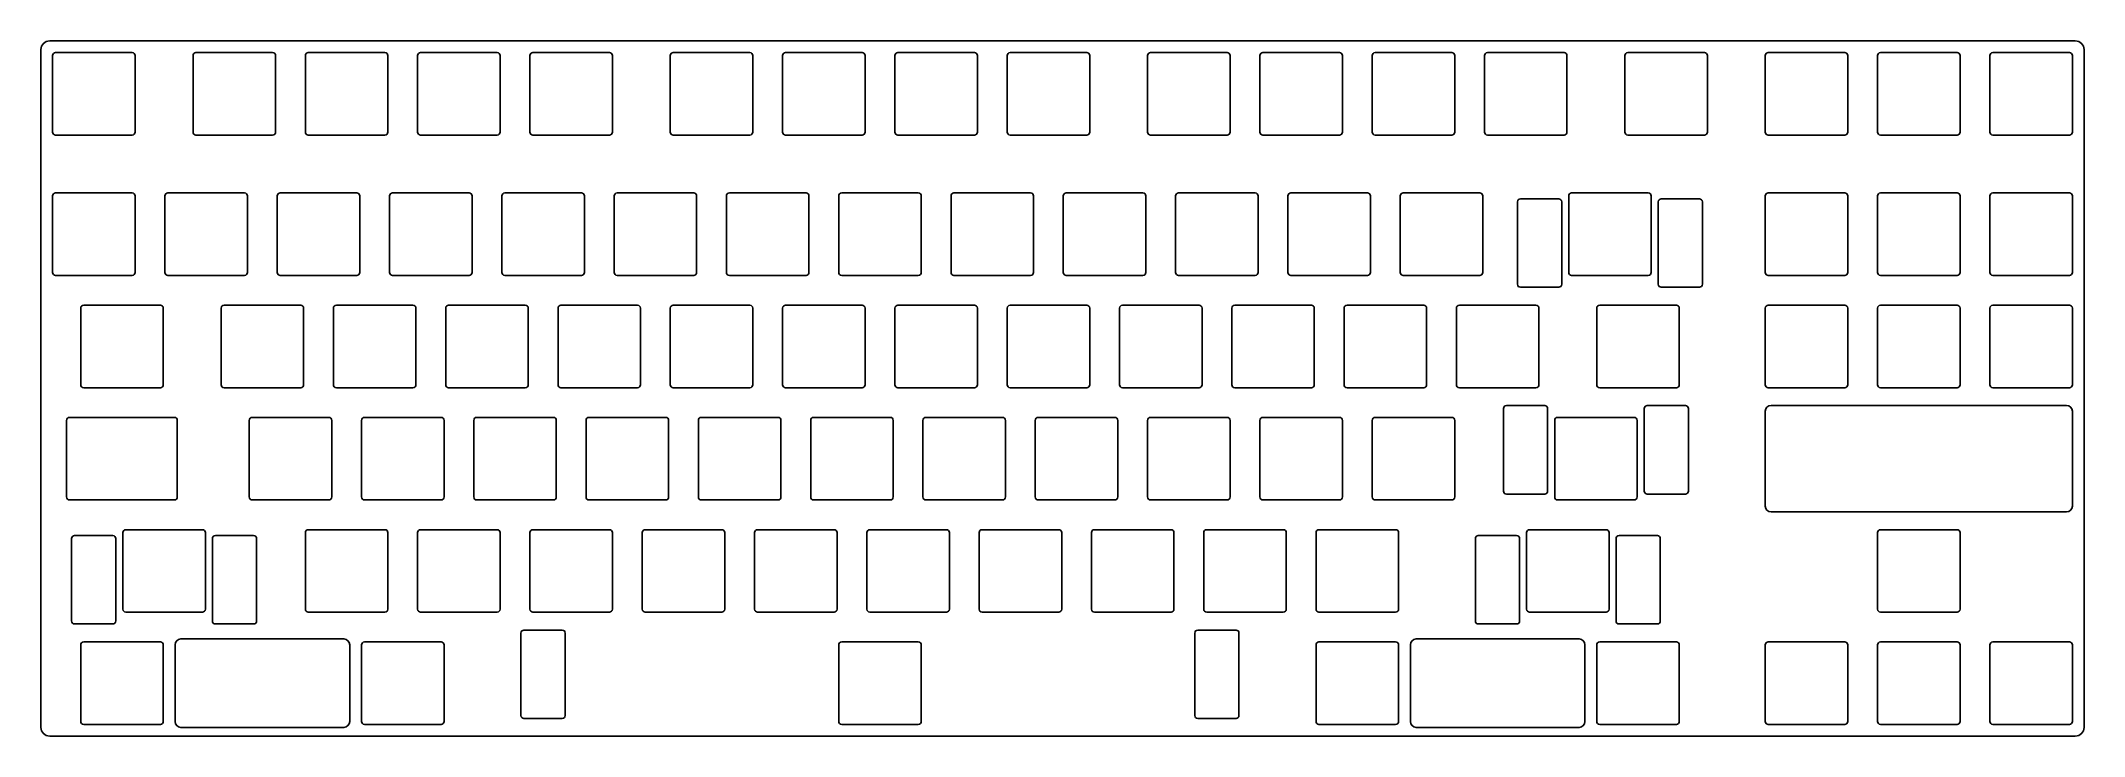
# Model space of a CAD drawing. Extents: x 787 to 1134, y 481 to 600.
import ezdxf

# ---------------------------------------------------------------- set-up
doc = ezdxf.new("R2010")
doc.units = 0
doc.header["$MEASUREMENT"] = 0
doc.layers.get('0').update_dxf_attribs({"lineweight": 0})

msp = doc.modelspace()

# ---------------------------------------------------------------- linework, layer by layer
at = {"color": 7, "lineweight": 25}
for p, q in [((787.19, 598.01), (787.19, 482.99)), ((1132.31, 599.51), (788.69, 599.51)), ((789.19, 597.01), (789.19, 584.01)), ((802.69, 597.51), (789.69, 597.51)), ((803.19, 584.01), (803.19, 597.01)), ((813.01, 597.01), (813.01, 584.01)), ((826.51, 597.51), (813.51, 597.51)), ((827.01, 584.01), (827.01, 597.01)), ((832.06, 597.01), (832.06, 584.01)), ((845.56, 597.51), (832.56, 597.51)), ((846.06, 584.01), (846.06, 597.01)), ((851.11, 597.01), (851.11, 584.01)), ((864.61, 597.51), (851.61, 597.51)), ((865.11, 584.01), (865.11, 597.01)), ((870.16, 597.01), (870.16, 584.01)), ((883.66, 597.51), (870.66, 597.51)), ((884.16, 584.01), (884.16, 597.01)), ((893.97, 597.01), (893.97, 584.01)), ((907.47, 597.51), (894.47, 597.51)), ((907.97, 584.01), (907.97, 597.01)), ((913.02, 597.01), (913.02, 584.01)), ((926.52, 597.51), (913.52, 597.51)), ((927.02, 584.01), (927.02, 597.01)), ((932.07, 597.01), (932.07, 584.01)), ((945.57, 597.51), (932.57, 597.51)), ((946.07, 584.01), (946.07, 597.01)), ((951.12, 597.01), (951.12, 584.01)), ((964.62, 597.51), (951.62, 597.51)), ((965.12, 584.01), (965.12, 597.01)), ((974.93, 597.01), (974.93, 584.01)), ((988.43, 597.51), (975.43, 597.51)), ((988.93, 584.01), (988.93, 597.01)), ((993.98, 597.01), (993.98, 584.01)), ((1007.48, 597.51), (994.48, 597.51)), ((1007.98, 584.01), (1007.98, 597.01)), ((1013.03, 597.01), (1013.03, 584.01)), ((1026.53, 597.51), (1013.53, 597.51)), ((1027.03, 584.01), (1027.03, 597.01)), ((1032.08, 597.01), (1032.08, 584.01)), ((1045.58, 597.51), (1032.58, 597.51)), ((1046.08, 584.01), (1046.08, 597.01)), ((1055.89, 597.01), (1055.89, 584.01)), ((1069.39, 597.51), (1056.39, 597.51)), ((1069.89, 584.01), (1069.89, 597.01)), ((1079.71, 597.01), (1079.71, 584.01)), ((1093.21, 597.51), (1080.21, 597.51)), ((1093.71, 584.01), (1093.71, 597.01)), ((1098.76, 597.01), (1098.76, 584.01)), ((1112.26, 597.51), (1099.26, 597.51)), ((1112.76, 584.01), (1112.76, 597.01)), ((1117.81, 597.01), (1117.81, 584.01)), ((1131.31, 597.51), (1118.31, 597.51)), ((1131.81, 584.01), (1131.81, 597.01)), ((1133.81, 482.99), (1133.81, 598.01)), ((789.69, 583.51), (802.69, 583.51)), ((813.51, 583.51), (826.51, 583.51)), ((832.56, 583.51), (845.56, 583.51)), ((851.61, 583.51), (864.61, 583.51)), ((870.66, 583.51), (883.66, 583.51)), ((894.47, 583.51), (907.47, 583.51)), ((913.52, 583.51), (926.52, 583.51)), ((932.57, 583.51), (945.57, 583.51)), ((951.62, 583.51), (964.62, 583.51)), ((975.43, 583.51), (988.43, 583.51)), ((994.48, 583.51), (1007.48, 583.51)), ((1013.53, 583.51), (1026.53, 583.51)), ((1032.58, 583.51), (1045.58, 583.51)), ((1056.39, 583.51), (1069.39, 583.51)), ((1080.21, 583.51), (1093.21, 583.51)), ((1099.26, 583.51), (1112.26, 583.51)), ((1118.31, 583.51), (1131.31, 583.51)), ((789.19, 573.19), (789.19, 560.19)), ((802.69, 573.69), (789.69, 573.69)), ((803.19, 560.19), (803.19, 573.19)), ((808.24, 573.19), (808.24, 560.19)), ((821.74, 573.69), (808.74, 573.69)), ((822.24, 560.19), (822.24, 573.19)), ((827.29, 573.19), (827.29, 560.19)), ((840.79, 573.69), (827.79, 573.69)), ((841.29, 560.19), (841.29, 573.19)), ((846.34, 573.19), (846.34, 560.19)), ((859.84, 573.69), (846.84, 573.69)), ((860.34, 560.19), (860.34, 573.19)), ((865.39, 573.19), (865.39, 560.19)), ((878.89, 573.69), (865.89, 573.69)), ((879.39, 560.19), (879.39, 573.19)), ((884.44, 573.19), (884.44, 560.19)), ((897.94, 573.69), (884.94, 573.69)), ((898.44, 560.19), (898.44, 573.19)), ((903.49, 573.19), (903.49, 560.19)), ((916.99, 573.69), (903.99, 573.69)), ((917.49, 560.19), (917.49, 573.19)), ((922.54, 573.19), (922.54, 560.19)), ((936.04, 573.69), (923.04, 573.69)), ((936.54, 560.19), (936.54, 573.19)), ((941.59, 573.19), (941.59, 560.19)), ((955.09, 573.69), (942.09, 573.69)), ((955.59, 560.19), (955.59, 573.19)), ((960.64, 573.19), (960.64, 560.19)), ((974.14, 573.69), (961.14, 573.69)), ((974.64, 560.19), (974.64, 573.19)), ((979.69, 573.19), (979.69, 560.19)), ((993.19, 573.69), (980.19, 573.69)), ((993.69, 560.19), (993.69, 573.19)), ((998.74, 573.19), (998.74, 560.19)), ((1012.24, 573.69), (999.24, 573.69)), ((1012.74, 560.19), (1012.74, 573.19)), ((1017.79, 573.19), (1017.79, 560.19)), ((1031.29, 573.69), (1018.29, 573.69)), ((1031.79, 560.19), (1031.79, 573.19)), ((1037.68, 572.19), (1037.68, 558.19)), ((1044.68, 572.69), (1038.18, 572.69)), ((1045.18, 558.19), (1045.18, 572.19)), ((1046.37, 573.19), (1046.37, 560.19)), ((1059.87, 573.69), (1046.87, 573.69)), ((1060.37, 560.19), (1060.37, 573.19)), ((1061.56, 572.19), (1061.56, 558.19)), ((1068.56, 572.69), (1062.06, 572.69)), ((1069.06, 558.19), (1069.06, 572.19)), ((1079.71, 573.19), (1079.71, 560.19)), ((1093.21, 573.69), (1080.21, 573.69)), ((1093.71, 560.19), (1093.71, 573.19)), ((1098.76, 573.19), (1098.76, 560.19)), ((1112.26, 573.69), (1099.26, 573.69)), ((1112.76, 560.19), (1112.76, 573.19)), ((1117.81, 573.19), (1117.81, 560.19)), ((1131.31, 573.69), (1118.31, 573.69)), ((1131.81, 560.19), (1131.81, 573.19)), ((789.69, 559.69), (802.69, 559.69)), ((808.74, 559.69), (821.74, 559.69)), ((827.79, 559.69), (840.79, 559.69)), ((846.84, 559.69), (859.84, 559.69)), ((865.89, 559.69), (878.89, 559.69)), ((884.94, 559.69), (897.94, 559.69)), ((903.99, 559.69), (916.99, 559.69)), ((923.04, 559.69), (936.04, 559.69)), ((942.09, 559.69), (955.09, 559.69)), ((961.14, 559.69), (974.14, 559.69)), ((980.19, 559.69), (993.19, 559.69)), ((999.24, 559.69), (1012.24, 559.69)), ((1018.29, 559.69), (1031.29, 559.69)), ((1046.87, 559.69), (1059.87, 559.69)), ((1080.21, 559.69), (1093.21, 559.69)), ((1099.26, 559.69), (1112.26, 559.69)), ((1118.31, 559.69), (1131.31, 559.69)), ((807.46, 554.64), (794.46, 554.64)), ((831.27, 554.64), (818.27, 554.64)), ((850.32, 554.64), (837.32, 554.64)), ((869.37, 554.64), (856.37, 554.64)), ((888.42, 554.64), (875.42, 554.64)), ((907.47, 554.64), (894.47, 554.64)), ((926.52, 554.64), (913.52, 554.64)), ((945.57, 554.64), (932.57, 554.64)), ((964.62, 554.64), (951.62, 554.64)), ((983.67, 554.64), (970.67, 554.64)), ((1002.72, 554.64), (989.72, 554.64)), ((1021.77, 554.64), (1008.77, 554.64)), ((1040.82, 554.64), (1027.82, 554.64)), ((1038.18, 557.69), (1044.68, 557.69)), ((1064.63, 554.64), (1051.63, 554.64)), ((1062.06, 557.69), (1068.56, 557.69)), ((1093.21, 554.64), (1080.21, 554.64)), ((1112.26, 554.64), (1099.26, 554.64)), ((1131.31, 554.64), (1118.31, 554.64)), ((793.96, 554.14), (793.96, 541.14)), ((807.96, 541.14), (807.96, 554.14)), ((817.77, 554.14), (817.77, 541.14)), ((831.77, 541.14), (831.77, 554.14)), ((836.82, 554.14), (836.82, 541.14)), ((850.82, 541.14), (850.82, 554.14)), ((855.87, 554.14), (855.87, 541.14)), ((869.87, 541.14), (869.87, 554.14)), ((874.92, 554.14), (874.92, 541.14)), ((888.92, 541.14), (888.92, 554.14)), ((893.97, 554.14), (893.97, 541.14)), ((907.97, 541.14), (907.97, 554.14)), ((913.02, 554.14), (913.02, 541.14)), ((927.02, 541.14), (927.02, 554.14)), ((932.07, 554.14), (932.07, 541.14)), ((946.07, 541.14), (946.07, 554.14)), ((951.12, 554.14), (951.12, 541.14)), ((965.12, 541.14), (965.12, 554.14)), ((970.17, 554.14), (970.17, 541.14)), ((984.17, 541.14), (984.17, 554.14)), ((989.22, 554.14), (989.22, 541.14)), ((1003.22, 541.14), (1003.22, 554.14)), ((1008.27, 554.14), (1008.27, 541.14)), ((1022.27, 541.14), (1022.27, 554.14)), ((1027.32, 554.14), (1027.32, 541.14)), ((1041.32, 541.14), (1041.32, 554.14)), ((1051.13, 554.14), (1051.13, 541.14)), ((1065.13, 541.14), (1065.13, 554.14)), ((1079.71, 554.14), (1079.71, 541.14)), ((1093.71, 541.14), (1093.71, 554.14)), ((1098.76, 554.14), (1098.76, 541.14)), ((1112.76, 541.14), (1112.76, 554.14)), ((1117.81, 554.14), (1117.81, 541.14)), ((1131.81, 541.14), (1131.81, 554.14)), ((794.46, 540.64), (807.46, 540.64)), ((818.27, 540.64), (831.27, 540.64)), ((837.32, 540.64), (850.32, 540.64)), ((856.37, 540.64), (869.37, 540.64)), ((875.42, 540.64), (888.42, 540.64)), ((894.47, 540.64), (907.47, 540.64)), ((913.52, 540.64), (926.52, 540.64)), ((932.57, 540.64), (945.57, 540.64)), ((951.62, 540.64), (964.62, 540.64)), ((970.67, 540.64), (983.67, 540.64)), ((989.72, 540.64), (1002.72, 540.64)), ((1008.77, 540.64), (1021.77, 540.64)), ((1027.82, 540.64), (1040.82, 540.64)), ((1042.3, 537.59), (1035.8, 537.59)), ((1051.63, 540.64), (1064.63, 540.64)), ((1066.18, 537.59), (1059.68, 537.59)), ((1080.21, 540.64), (1093.21, 540.64)), ((1080.71, 537.64), (1130.81, 537.64)), ((1099.26, 540.64), (1112.26, 540.64)), ((1118.31, 540.64), (1131.31, 540.64)), ((822.53, 535.09), (822.53, 522.09)), ((836.03, 535.59), (823.03, 535.59)), ((836.53, 522.09), (836.53, 535.09)), ((841.58, 535.09), (841.58, 522.09)), ((855.08, 535.59), (842.08, 535.59)), ((855.58, 522.09), (855.58, 535.09)), ((860.63, 535.09), (860.63, 522.09)), ((874.13, 535.59), (861.13, 535.59)), ((874.63, 522.09), (874.63, 535.09)), ((879.68, 535.09), (879.68, 522.09)), ((893.18, 535.59), (880.18, 535.59)), ((893.68, 522.09), (893.68, 535.09)), ((898.73, 535.09), (898.73, 522.09)), ((912.23, 535.59), (899.23, 535.59)), ((912.73, 522.09), (912.73, 535.09)), ((917.78, 535.09), (917.78, 522.09)), ((931.28, 535.59), (918.28, 535.59)), ((931.78, 522.09), (931.78, 535.09)), ((936.83, 535.09), (936.83, 522.09)), ((950.33, 535.59), (937.33, 535.59)), ((950.83, 522.09), (950.83, 535.09)), ((955.88, 535.09), (955.88, 522.09)), ((969.38, 535.59), (956.38, 535.59)), ((969.88, 522.09), (969.88, 535.09)), ((974.93, 535.09), (974.93, 522.09)), ((988.43, 535.59), (975.43, 535.59)), ((988.93, 522.09), (988.93, 535.09)), ((993.98, 535.09), (993.98, 522.09)), ((1007.48, 535.59), (994.48, 535.59)), ((1007.98, 522.09), (1007.98, 535.09)), ((1013.03, 535.09), (1013.03, 522.09)), ((1026.53, 535.59), (1013.53, 535.59)), ((1027.03, 522.09), (1027.03, 535.09)), ((1035.3, 537.09), (1035.3, 523.09)), ((1042.8, 523.09), (1042.8, 537.09)), ((1043.99, 535.09), (1043.99, 522.09)), ((1057.49, 535.59), (1044.49, 535.59)), ((1057.99, 522.09), (1057.99, 535.09)), ((1059.18, 537.09), (1059.18, 523.09)), ((1066.68, 523.09), (1066.68, 537.09)), ((1079.71, 536.64), (1079.71, 520.54)), ((1131.81, 536.64), (1131.81, 520.54)), ((823.03, 521.59), (836.03, 521.59)), ((842.08, 521.59), (855.08, 521.59)), ((861.13, 521.59), (874.13, 521.59)), ((880.18, 521.59), (893.18, 521.59)), ((899.23, 521.59), (912.23, 521.59)), ((918.28, 521.59), (931.28, 521.59)), ((937.33, 521.59), (950.33, 521.59)), ((956.38, 521.59), (969.38, 521.59)), ((975.43, 521.59), (988.43, 521.59)), ((994.48, 521.59), (1007.48, 521.59)), ((1013.53, 521.59), (1026.53, 521.59)), ((1035.8, 522.59), (1042.3, 522.59)), ((1044.49, 521.59), (1057.49, 521.59)), ((1059.68, 522.59), (1066.18, 522.59)), ((814.6, 516.54), (801.6, 516.54)), ((845.56, 516.54), (832.56, 516.54)), ((864.61, 516.54), (851.61, 516.54)), ((883.66, 516.54), (870.66, 516.54)), ((902.71, 516.54), (889.71, 516.54)), ((921.76, 516.54), (908.76, 516.54)), ((940.81, 516.54), (927.81, 516.54)), ((959.86, 516.54), (946.86, 516.54)), ((978.91, 516.54), (965.91, 516.54)), ((997.96, 516.54), (984.96, 516.54)), ((1017.01, 516.54), (1004.01, 516.54)), ((1052.72, 516.54), (1039.72, 516.54)), ((1130.81, 519.54), (1080.71, 519.54)), ((1112.26, 516.54), (1099.26, 516.54)), ((792.41, 515.04), (792.41, 501.04)), ((799.41, 515.54), (792.91, 515.54)), ((799.91, 501.04), (799.91, 515.04)), ((801.1, 516.04), (801.1, 503.04)), ((815.1, 503.04), (815.1, 516.04)), ((816.29, 515.04), (816.29, 501.04)), ((823.29, 515.54), (816.79, 515.54)), ((823.79, 501.04), (823.79, 515.04)), ((832.06, 516.04), (832.06, 503.04)), ((846.06, 503.04), (846.06, 516.04)), ((851.11, 516.04), (851.11, 503.04)), ((865.11, 503.04), (865.11, 516.04)), ((870.16, 516.04), (870.16, 503.04)), ((884.16, 503.04), (884.16, 516.04)), ((889.21, 516.04), (889.21, 503.04)), ((903.21, 503.04), (903.21, 516.04)), ((908.26, 516.04), (908.26, 503.04)), ((922.26, 503.04), (922.26, 516.04)), ((927.31, 516.04), (927.31, 503.04)), ((941.31, 503.04), (941.31, 516.04)), ((946.36, 516.04), (946.36, 503.04)), ((960.36, 503.04), (960.36, 516.04)), ((965.41, 516.04), (965.41, 503.04)), ((979.41, 503.04), (979.41, 516.04)), ((984.46, 516.04), (984.46, 503.04)), ((998.46, 503.04), (998.46, 516.04)), ((1003.51, 516.04), (1003.51, 503.04)), ((1017.51, 503.04), (1017.51, 516.04)), ((1030.54, 515.04), (1030.54, 501.04)), ((1037.54, 515.54), (1031.04, 515.54)), ((1038.04, 501.04), (1038.04, 515.04)), ((1039.22, 516.04), (1039.22, 503.04)), ((1053.22, 503.04), (1053.22, 516.04)), ((1054.41, 515.04), (1054.41, 501.04)), ((1061.41, 515.54), (1054.91, 515.54)), ((1061.91, 501.04), (1061.91, 515.04)), ((1098.76, 516.04), (1098.76, 503.04)), ((1112.76, 503.04), (1112.76, 516.04)), ((792.91, 500.54), (799.41, 500.54)), ((801.6, 502.54), (814.6, 502.54)), ((816.79, 500.54), (823.29, 500.54)), ((832.56, 502.54), (845.56, 502.54)), ((851.61, 502.54), (864.61, 502.54)), ((875.64, 499.49), (869.14, 499.49)), ((870.66, 502.54), (883.66, 502.54)), ((889.71, 502.54), (902.71, 502.54)), ((908.76, 502.54), (921.76, 502.54)), ((927.81, 502.54), (940.81, 502.54)), ((946.86, 502.54), (959.86, 502.54)), ((965.91, 502.54), (978.91, 502.54)), ((989.94, 499.49), (983.44, 499.49)), ((984.96, 502.54), (997.96, 502.54)), ((1004.01, 502.54), (1017.01, 502.54)), ((1031.04, 500.54), (1037.54, 500.54)), ((1039.72, 502.54), (1052.72, 502.54)), ((1054.91, 500.54), (1061.41, 500.54)), ((1099.26, 502.54), (1112.26, 502.54)), ((793.96, 496.99), (793.96, 483.99)), ((807.46, 497.49), (794.46, 497.49)), ((807.96, 483.99), (807.96, 496.99)), ((809.96, 483.99), (809.96, 496.99)), ((810.96, 497.99), (838.58, 497.99)), ((839.58, 496.99), (839.58, 483.99)), ((841.58, 496.99), (841.58, 483.99)), ((855.08, 497.49), (842.08, 497.49)), ((855.58, 483.99), (855.58, 496.99)), ((868.64, 498.99), (868.64, 484.99)), ((876.14, 484.99), (876.14, 498.99)), ((922.54, 496.99), (922.54, 483.99)), ((936.04, 497.49), (923.04, 497.49)), ((936.54, 483.99), (936.54, 496.99)), ((982.94, 498.99), (982.94, 484.99)), ((990.44, 484.99), (990.44, 498.99)), ((1003.51, 496.99), (1003.51, 483.99)), ((1017.01, 497.49), (1004.01, 497.49)), ((1017.51, 483.99), (1017.51, 496.99)), ((1019.51, 483.99), (1019.51, 496.99)), ((1020.51, 497.99), (1048.13, 497.99)), ((1049.13, 496.99), (1049.13, 483.99)), ((1051.13, 496.99), (1051.13, 483.99)), ((1064.63, 497.49), (1051.63, 497.49)), ((1065.13, 483.99), (1065.13, 496.99)), ((1079.71, 496.99), (1079.71, 483.99)), ((1093.21, 497.49), (1080.21, 497.49)), ((1093.71, 483.99), (1093.71, 496.99)), ((1098.76, 496.99), (1098.76, 483.99)), ((1112.26, 497.49), (1099.26, 497.49)), ((1112.76, 483.99), (1112.76, 496.99)), ((1117.81, 496.99), (1117.81, 483.99)), ((1131.31, 497.49), (1118.31, 497.49)), ((1131.81, 483.99), (1131.81, 496.99)), ((794.46, 483.49), (807.46, 483.49)), ((838.58, 482.99), (810.96, 482.99)), ((842.08, 483.49), (855.08, 483.49)), ((869.14, 484.49), (875.64, 484.49)), ((923.04, 483.49), (936.04, 483.49)), ((983.44, 484.49), (989.94, 484.49)), ((1004.01, 483.49), (1017.01, 483.49)), ((1020.51, 482.99), (1048.13, 482.99)), ((1051.63, 483.49), (1064.63, 483.49)), ((1080.21, 483.49), (1093.21, 483.49)), ((1099.26, 483.49), (1112.26, 483.49)), ((1118.31, 483.49), (1131.31, 483.49)), ((788.69, 481.49), (1132.31, 481.49))]:
    msp.add_line(p, q, dxfattribs=at)
for points in [[(788.69, 599.51), (787.87, 599.51), (787.19, 598.83), (787.19, 598.01)], [(789.69, 597.51), (789.42, 597.51), (789.19, 597.28), (789.19, 597.01)], [(803.19, 597.01), (803.19, 597.28), (802.97, 597.51), (802.69, 597.51)], [(813.51, 597.51), (813.23, 597.51), (813.01, 597.28), (813.01, 597.01)], [(827.01, 597.01), (827.01, 597.28), (826.78, 597.51), (826.51, 597.51)], [(832.56, 597.51), (832.28, 597.51), (832.06, 597.28), (832.06, 597.01)], [(846.06, 597.01), (846.06, 597.28), (845.83, 597.51), (845.56, 597.51)], [(851.61, 597.51), (851.33, 597.51), (851.11, 597.28), (851.11, 597.01)], [(865.11, 597.01), (865.11, 597.28), (864.88, 597.51), (864.61, 597.51)], [(870.66, 597.51), (870.38, 597.51), (870.16, 597.28), (870.16, 597.01)], [(884.16, 597.01), (884.16, 597.28), (883.93, 597.51), (883.66, 597.51)], [(894.47, 597.51), (894.19, 597.51), (893.97, 597.28), (893.97, 597.01)], [(907.97, 597.01), (907.97, 597.28), (907.74, 597.51), (907.47, 597.51)], [(913.52, 597.51), (913.24, 597.51), (913.02, 597.28), (913.02, 597.01)], [(927.02, 597.01), (927.02, 597.28), (926.79, 597.51), (926.52, 597.51)], [(932.57, 597.51), (932.29, 597.51), (932.07, 597.28), (932.07, 597.01)], [(946.07, 597.01), (946.07, 597.28), (945.84, 597.51), (945.57, 597.51)], [(951.62, 597.51), (951.34, 597.51), (951.12, 597.28), (951.12, 597.01)], [(965.12, 597.01), (965.12, 597.28), (964.89, 597.51), (964.62, 597.51)], [(975.43, 597.51), (975.16, 597.51), (974.93, 597.28), (974.93, 597.01)], [(988.93, 597.01), (988.93, 597.28), (988.71, 597.51), (988.43, 597.51)], [(994.48, 597.51), (994.21, 597.51), (993.98, 597.28), (993.98, 597.01)], [(1007.98, 597.01), (1007.98, 597.28), (1007.76, 597.51), (1007.48, 597.51)], [(1013.53, 597.51), (1013.26, 597.51), (1013.03, 597.28), (1013.03, 597.01)], [(1027.03, 597.01), (1027.03, 597.28), (1026.81, 597.51), (1026.53, 597.51)], [(1032.58, 597.51), (1032.31, 597.51), (1032.08, 597.28), (1032.08, 597.01)], [(1046.08, 597.01), (1046.08, 597.28), (1045.86, 597.51), (1045.58, 597.51)], [(1056.39, 597.51), (1056.12, 597.51), (1055.89, 597.28), (1055.89, 597.01)], [(1069.89, 597.01), (1069.89, 597.28), (1069.67, 597.51), (1069.39, 597.51)], [(1080.21, 597.51), (1079.93, 597.51), (1079.71, 597.28), (1079.71, 597.01)], [(1093.71, 597.01), (1093.71, 597.28), (1093.48, 597.51), (1093.21, 597.51)], [(1099.26, 597.51), (1098.98, 597.51), (1098.76, 597.28), (1098.76, 597.01)], [(1112.76, 597.01), (1112.76, 597.28), (1112.53, 597.51), (1112.26, 597.51)], [(1118.31, 597.51), (1118.03, 597.51), (1117.81, 597.28), (1117.81, 597.01)], [(1131.81, 597.01), (1131.81, 597.28), (1131.58, 597.51), (1131.31, 597.51)], [(1133.81, 598.01), (1133.81, 598.83), (1133.13, 599.51), (1132.31, 599.51)], [(789.19, 584.01), (789.19, 583.73), (789.42, 583.51), (789.69, 583.51)], [(802.69, 583.51), (802.97, 583.51), (803.19, 583.73), (803.19, 584.01)], [(813.01, 584.01), (813.01, 583.73), (813.23, 583.51), (813.51, 583.51)], [(826.51, 583.51), (826.78, 583.51), (827.01, 583.73), (827.01, 584.01)], [(832.06, 584.01), (832.06, 583.73), (832.28, 583.51), (832.56, 583.51)], [(845.56, 583.51), (845.83, 583.51), (846.06, 583.73), (846.06, 584.01)], [(851.11, 584.01), (851.11, 583.73), (851.33, 583.51), (851.61, 583.51)], [(864.61, 583.51), (864.88, 583.51), (865.11, 583.73), (865.11, 584.01)], [(870.16, 584.01), (870.16, 583.73), (870.38, 583.51), (870.66, 583.51)], [(883.66, 583.51), (883.93, 583.51), (884.16, 583.73), (884.16, 584.01)], [(893.97, 584.01), (893.97, 583.73), (894.19, 583.51), (894.47, 583.51)], [(907.47, 583.51), (907.74, 583.51), (907.97, 583.73), (907.97, 584.01)], [(913.02, 584.01), (913.02, 583.73), (913.24, 583.51), (913.52, 583.51)], [(926.52, 583.51), (926.79, 583.51), (927.02, 583.73), (927.02, 584.01)], [(932.07, 584.01), (932.07, 583.73), (932.29, 583.51), (932.57, 583.51)], [(945.57, 583.51), (945.84, 583.51), (946.07, 583.73), (946.07, 584.01)], [(951.12, 584.01), (951.12, 583.73), (951.34, 583.51), (951.62, 583.51)], [(964.62, 583.51), (964.89, 583.51), (965.12, 583.73), (965.12, 584.01)], [(974.93, 584.01), (974.93, 583.73), (975.16, 583.51), (975.43, 583.51)], [(988.43, 583.51), (988.71, 583.51), (988.93, 583.73), (988.93, 584.01)], [(993.98, 584.01), (993.98, 583.73), (994.21, 583.51), (994.48, 583.51)], [(1007.48, 583.51), (1007.76, 583.51), (1007.98, 583.73), (1007.98, 584.01)], [(1013.03, 584.01), (1013.03, 583.73), (1013.26, 583.51), (1013.53, 583.51)], [(1026.53, 583.51), (1026.81, 583.51), (1027.03, 583.73), (1027.03, 584.01)], [(1032.08, 584.01), (1032.08, 583.73), (1032.31, 583.51), (1032.58, 583.51)], [(1045.58, 583.51), (1045.86, 583.51), (1046.08, 583.73), (1046.08, 584.01)], [(1055.89, 584.01), (1055.89, 583.73), (1056.12, 583.51), (1056.39, 583.51)], [(1069.39, 583.51), (1069.67, 583.51), (1069.89, 583.73), (1069.89, 584.01)], [(1079.71, 584.01), (1079.71, 583.73), (1079.93, 583.51), (1080.21, 583.51)], [(1093.21, 583.51), (1093.48, 583.51), (1093.71, 583.73), (1093.71, 584.01)], [(1098.76, 584.01), (1098.76, 583.73), (1098.98, 583.51), (1099.26, 583.51)], [(1112.26, 583.51), (1112.53, 583.51), (1112.76, 583.73), (1112.76, 584.01)], [(1117.81, 584.01), (1117.81, 583.73), (1118.03, 583.51), (1118.31, 583.51)], [(1131.31, 583.51), (1131.58, 583.51), (1131.81, 583.73), (1131.81, 584.01)], [(789.69, 573.69), (789.42, 573.69), (789.19, 573.47), (789.19, 573.19)], [(803.19, 573.19), (803.19, 573.47), (802.97, 573.69), (802.69, 573.69)], [(808.74, 573.69), (808.47, 573.69), (808.24, 573.47), (808.24, 573.19)], [(822.24, 573.19), (822.24, 573.47), (822.02, 573.69), (821.74, 573.69)], [(827.79, 573.69), (827.52, 573.69), (827.29, 573.47), (827.29, 573.19)], [(841.29, 573.19), (841.29, 573.47), (841.07, 573.69), (840.79, 573.69)], [(846.84, 573.69), (846.57, 573.69), (846.34, 573.47), (846.34, 573.19)], [(860.34, 573.19), (860.34, 573.47), (860.12, 573.69), (859.84, 573.69)], [(865.89, 573.69), (865.62, 573.69), (865.39, 573.47), (865.39, 573.19)], [(879.39, 573.19), (879.39, 573.47), (879.17, 573.69), (878.89, 573.69)], [(884.94, 573.69), (884.67, 573.69), (884.44, 573.47), (884.44, 573.19)], [(898.44, 573.19), (898.44, 573.47), (898.22, 573.69), (897.94, 573.69)], [(903.99, 573.69), (903.72, 573.69), (903.49, 573.47), (903.49, 573.19)], [(917.49, 573.19), (917.49, 573.47), (917.27, 573.69), (916.99, 573.69)], [(923.04, 573.69), (922.77, 573.69), (922.54, 573.47), (922.54, 573.19)], [(936.54, 573.19), (936.54, 573.47), (936.32, 573.69), (936.04, 573.69)], [(942.09, 573.69), (941.82, 573.69), (941.59, 573.47), (941.59, 573.19)], [(955.59, 573.19), (955.59, 573.47), (955.37, 573.69), (955.09, 573.69)], [(961.14, 573.69), (960.87, 573.69), (960.64, 573.47), (960.64, 573.19)], [(974.64, 573.19), (974.64, 573.47), (974.42, 573.69), (974.14, 573.69)], [(980.19, 573.69), (979.92, 573.69), (979.69, 573.47), (979.69, 573.19)], [(993.69, 573.19), (993.69, 573.47), (993.47, 573.69), (993.19, 573.69)], [(999.24, 573.69), (998.97, 573.69), (998.74, 573.47), (998.74, 573.19)], [(1012.74, 573.19), (1012.74, 573.47), (1012.52, 573.69), (1012.24, 573.69)], [(1018.29, 573.69), (1018.02, 573.69), (1017.79, 573.47), (1017.79, 573.19)], [(1031.79, 573.19), (1031.79, 573.47), (1031.57, 573.69), (1031.29, 573.69)], [(1038.18, 572.69), (1037.9, 572.69), (1037.68, 572.47), (1037.68, 572.19)], [(1045.18, 572.19), (1045.18, 572.47), (1044.96, 572.69), (1044.68, 572.69)], [(1046.87, 573.69), (1046.59, 573.69), (1046.37, 573.47), (1046.37, 573.19)], [(1060.37, 573.19), (1060.37, 573.47), (1060.14, 573.69), (1059.87, 573.69)], [(1062.06, 572.69), (1061.78, 572.69), (1061.56, 572.47), (1061.56, 572.19)], [(1069.06, 572.19), (1069.06, 572.47), (1068.83, 572.69), (1068.56, 572.69)], [(1080.21, 573.69), (1079.93, 573.69), (1079.71, 573.47), (1079.71, 573.19)], [(1093.71, 573.19), (1093.71, 573.47), (1093.48, 573.69), (1093.21, 573.69)], [(1099.26, 573.69), (1098.98, 573.69), (1098.76, 573.47), (1098.76, 573.19)], [(1112.76, 573.19), (1112.76, 573.47), (1112.53, 573.69), (1112.26, 573.69)], [(1118.31, 573.69), (1118.03, 573.69), (1117.81, 573.47), (1117.81, 573.19)], [(1131.81, 573.19), (1131.81, 573.47), (1131.58, 573.69), (1131.31, 573.69)], [(789.19, 560.19), (789.19, 559.92), (789.42, 559.69), (789.69, 559.69)], [(802.69, 559.69), (802.97, 559.69), (803.19, 559.92), (803.19, 560.19)], [(808.24, 560.19), (808.24, 559.92), (808.47, 559.69), (808.74, 559.69)], [(821.74, 559.69), (822.02, 559.69), (822.24, 559.92), (822.24, 560.19)], [(827.29, 560.19), (827.29, 559.92), (827.52, 559.69), (827.79, 559.69)], [(840.79, 559.69), (841.07, 559.69), (841.29, 559.92), (841.29, 560.19)], [(846.34, 560.19), (846.34, 559.92), (846.57, 559.69), (846.84, 559.69)], [(859.84, 559.69), (860.12, 559.69), (860.34, 559.92), (860.34, 560.19)], [(865.39, 560.19), (865.39, 559.92), (865.62, 559.69), (865.89, 559.69)], [(878.89, 559.69), (879.17, 559.69), (879.39, 559.92), (879.39, 560.19)], [(884.44, 560.19), (884.44, 559.92), (884.67, 559.69), (884.94, 559.69)], [(897.94, 559.69), (898.22, 559.69), (898.44, 559.92), (898.44, 560.19)], [(903.49, 560.19), (903.49, 559.92), (903.72, 559.69), (903.99, 559.69)], [(916.99, 559.69), (917.27, 559.69), (917.49, 559.92), (917.49, 560.19)], [(922.54, 560.19), (922.54, 559.92), (922.77, 559.69), (923.04, 559.69)], [(936.04, 559.69), (936.32, 559.69), (936.54, 559.92), (936.54, 560.19)], [(941.59, 560.19), (941.59, 559.92), (941.82, 559.69), (942.09, 559.69)], [(955.09, 559.69), (955.37, 559.69), (955.59, 559.92), (955.59, 560.19)], [(960.64, 560.19), (960.64, 559.92), (960.87, 559.69), (961.14, 559.69)], [(974.14, 559.69), (974.42, 559.69), (974.64, 559.92), (974.64, 560.19)], [(979.69, 560.19), (979.69, 559.92), (979.92, 559.69), (980.19, 559.69)], [(993.19, 559.69), (993.47, 559.69), (993.69, 559.92), (993.69, 560.19)], [(998.74, 560.19), (998.74, 559.92), (998.97, 559.69), (999.24, 559.69)], [(1012.24, 559.69), (1012.52, 559.69), (1012.74, 559.92), (1012.74, 560.19)], [(1017.79, 560.19), (1017.79, 559.92), (1018.02, 559.69), (1018.29, 559.69)], [(1031.29, 559.69), (1031.57, 559.69), (1031.79, 559.92), (1031.79, 560.19)], [(1037.68, 558.19), (1037.68, 557.92), (1037.9, 557.69), (1038.18, 557.69)], [(1044.68, 557.69), (1044.96, 557.69), (1045.18, 557.92), (1045.18, 558.19)], [(1046.37, 560.19), (1046.37, 559.92), (1046.59, 559.69), (1046.87, 559.69)], [(1059.87, 559.69), (1060.14, 559.69), (1060.37, 559.92), (1060.37, 560.19)], [(1061.56, 558.19), (1061.56, 557.92), (1061.78, 557.69), (1062.06, 557.69)], [(1068.56, 557.69), (1068.83, 557.69), (1069.06, 557.92), (1069.06, 558.19)], [(1079.71, 560.19), (1079.71, 559.92), (1079.93, 559.69), (1080.21, 559.69)], [(1093.21, 559.69), (1093.48, 559.69), (1093.71, 559.92), (1093.71, 560.19)], [(1098.76, 560.19), (1098.76, 559.92), (1098.98, 559.69), (1099.26, 559.69)], [(1112.26, 559.69), (1112.53, 559.69), (1112.76, 559.92), (1112.76, 560.19)], [(1117.81, 560.19), (1117.81, 559.92), (1118.03, 559.69), (1118.31, 559.69)], [(1131.31, 559.69), (1131.58, 559.69), (1131.81, 559.92), (1131.81, 560.19)], [(794.46, 554.64), (794.18, 554.64), (793.96, 554.42), (793.96, 554.14)], [(807.96, 554.14), (807.96, 554.42), (807.73, 554.64), (807.46, 554.64)], [(818.27, 554.64), (817.99, 554.64), (817.77, 554.42), (817.77, 554.14)], [(831.77, 554.14), (831.77, 554.42), (831.54, 554.64), (831.27, 554.64)], [(837.32, 554.64), (837.04, 554.64), (836.82, 554.42), (836.82, 554.14)], [(850.82, 554.14), (850.82, 554.42), (850.59, 554.64), (850.32, 554.64)], [(856.37, 554.64), (856.09, 554.64), (855.87, 554.42), (855.87, 554.14)], [(869.87, 554.14), (869.87, 554.42), (869.64, 554.64), (869.37, 554.64)], [(875.42, 554.64), (875.14, 554.64), (874.92, 554.42), (874.92, 554.14)], [(888.92, 554.14), (888.92, 554.42), (888.69, 554.64), (888.42, 554.64)], [(894.47, 554.64), (894.19, 554.64), (893.97, 554.42), (893.97, 554.14)], [(907.97, 554.14), (907.97, 554.42), (907.74, 554.64), (907.47, 554.64)], [(913.52, 554.64), (913.24, 554.64), (913.02, 554.42), (913.02, 554.14)], [(927.02, 554.14), (927.02, 554.42), (926.79, 554.64), (926.52, 554.64)], [(932.57, 554.64), (932.29, 554.64), (932.07, 554.42), (932.07, 554.14)], [(946.07, 554.14), (946.07, 554.42), (945.84, 554.64), (945.57, 554.64)], [(951.62, 554.64), (951.34, 554.64), (951.12, 554.42), (951.12, 554.14)], [(965.12, 554.14), (965.12, 554.42), (964.89, 554.64), (964.62, 554.64)], [(970.67, 554.64), (970.39, 554.64), (970.17, 554.42), (970.17, 554.14)], [(984.17, 554.14), (984.17, 554.42), (983.94, 554.64), (983.67, 554.64)], [(989.72, 554.64), (989.44, 554.64), (989.22, 554.42), (989.22, 554.14)], [(1003.22, 554.14), (1003.22, 554.42), (1002.99, 554.64), (1002.72, 554.64)], [(1008.77, 554.64), (1008.49, 554.64), (1008.27, 554.42), (1008.27, 554.14)], [(1022.27, 554.14), (1022.27, 554.42), (1022.04, 554.64), (1021.77, 554.64)], [(1027.82, 554.64), (1027.54, 554.64), (1027.32, 554.42), (1027.32, 554.14)], [(1041.32, 554.14), (1041.32, 554.42), (1041.09, 554.64), (1040.82, 554.64)], [(1051.63, 554.64), (1051.36, 554.64), (1051.13, 554.42), (1051.13, 554.14)], [(1065.13, 554.14), (1065.13, 554.42), (1064.91, 554.64), (1064.63, 554.64)], [(1080.21, 554.64), (1079.93, 554.64), (1079.71, 554.42), (1079.71, 554.14)], [(1093.71, 554.14), (1093.71, 554.42), (1093.48, 554.64), (1093.21, 554.64)], [(1099.26, 554.64), (1098.98, 554.64), (1098.76, 554.42), (1098.76, 554.14)], [(1112.76, 554.14), (1112.76, 554.42), (1112.53, 554.64), (1112.26, 554.64)], [(1118.31, 554.64), (1118.03, 554.64), (1117.81, 554.42), (1117.81, 554.14)], [(1131.81, 554.14), (1131.81, 554.42), (1131.58, 554.64), (1131.31, 554.64)], [(793.96, 541.14), (793.96, 540.87), (794.18, 540.64), (794.46, 540.64)], [(807.46, 540.64), (807.73, 540.64), (807.96, 540.87), (807.96, 541.14)], [(817.77, 541.14), (817.77, 540.87), (817.99, 540.64), (818.27, 540.64)], [(831.27, 540.64), (831.54, 540.64), (831.77, 540.87), (831.77, 541.14)], [(836.82, 541.14), (836.82, 540.87), (837.04, 540.64), (837.32, 540.64)], [(850.32, 540.64), (850.59, 540.64), (850.82, 540.87), (850.82, 541.14)], [(855.87, 541.14), (855.87, 540.87), (856.09, 540.64), (856.37, 540.64)], [(869.37, 540.64), (869.64, 540.64), (869.87, 540.87), (869.87, 541.14)], [(874.92, 541.14), (874.92, 540.87), (875.14, 540.64), (875.42, 540.64)], [(888.42, 540.64), (888.69, 540.64), (888.92, 540.87), (888.92, 541.14)], [(893.97, 541.14), (893.97, 540.87), (894.19, 540.64), (894.47, 540.64)], [(907.47, 540.64), (907.74, 540.64), (907.97, 540.87), (907.97, 541.14)], [(913.02, 541.14), (913.02, 540.87), (913.24, 540.64), (913.52, 540.64)], [(926.52, 540.64), (926.79, 540.64), (927.02, 540.87), (927.02, 541.14)], [(932.07, 541.14), (932.07, 540.87), (932.29, 540.64), (932.57, 540.64)], [(945.57, 540.64), (945.84, 540.64), (946.07, 540.87), (946.07, 541.14)], [(951.12, 541.14), (951.12, 540.87), (951.34, 540.64), (951.62, 540.64)], [(964.62, 540.64), (964.89, 540.64), (965.12, 540.87), (965.12, 541.14)], [(970.17, 541.14), (970.17, 540.87), (970.39, 540.64), (970.67, 540.64)], [(983.67, 540.64), (983.94, 540.64), (984.17, 540.87), (984.17, 541.14)], [(989.22, 541.14), (989.22, 540.87), (989.44, 540.64), (989.72, 540.64)], [(1002.72, 540.64), (1002.99, 540.64), (1003.22, 540.87), (1003.22, 541.14)], [(1008.27, 541.14), (1008.27, 540.87), (1008.49, 540.64), (1008.77, 540.64)], [(1021.77, 540.64), (1022.04, 540.64), (1022.27, 540.87), (1022.27, 541.14)], [(1027.32, 541.14), (1027.32, 540.87), (1027.54, 540.64), (1027.82, 540.64)], [(1040.82, 540.64), (1041.09, 540.64), (1041.32, 540.87), (1041.32, 541.14)], [(1051.13, 541.14), (1051.13, 540.87), (1051.36, 540.64), (1051.63, 540.64)], [(1064.63, 540.64), (1064.91, 540.64), (1065.13, 540.87), (1065.13, 541.14)], [(1079.71, 541.14), (1079.71, 540.87), (1079.93, 540.64), (1080.21, 540.64)], [(1093.21, 540.64), (1093.48, 540.64), (1093.71, 540.87), (1093.71, 541.14)], [(1098.76, 541.14), (1098.76, 540.87), (1098.98, 540.64), (1099.26, 540.64)], [(1112.26, 540.64), (1112.53, 540.64), (1112.76, 540.87), (1112.76, 541.14)], [(1117.81, 541.14), (1117.81, 540.87), (1118.03, 540.64), (1118.31, 540.64)], [(1131.31, 540.64), (1131.58, 540.64), (1131.81, 540.87), (1131.81, 541.14)], [(1035.8, 537.59), (1035.52, 537.59), (1035.3, 537.37), (1035.3, 537.09)], [(1042.8, 537.09), (1042.8, 537.37), (1042.58, 537.59), (1042.3, 537.59)], [(1059.68, 537.59), (1059.4, 537.59), (1059.18, 537.37), (1059.18, 537.09)], [(1066.68, 537.09), (1066.68, 537.37), (1066.45, 537.59), (1066.18, 537.59)], [(1080.71, 537.64), (1080.15, 537.64), (1079.71, 537.2), (1079.71, 536.64)], [(1131.81, 536.64), (1131.81, 537.2), (1131.36, 537.64), (1130.81, 537.64)], [(823.03, 535.59), (822.76, 535.59), (822.53, 535.37), (822.53, 535.09)], [(836.53, 535.09), (836.53, 535.37), (836.31, 535.59), (836.03, 535.59)], [(842.08, 535.59), (841.81, 535.59), (841.58, 535.37), (841.58, 535.09)], [(855.58, 535.09), (855.58, 535.37), (855.36, 535.59), (855.08, 535.59)], [(861.13, 535.59), (860.86, 535.59), (860.63, 535.37), (860.63, 535.09)], [(874.63, 535.09), (874.63, 535.37), (874.41, 535.59), (874.13, 535.59)], [(880.18, 535.59), (879.91, 535.59), (879.68, 535.37), (879.68, 535.09)], [(893.68, 535.09), (893.68, 535.37), (893.46, 535.59), (893.18, 535.59)], [(899.23, 535.59), (898.96, 535.59), (898.73, 535.37), (898.73, 535.09)], [(912.73, 535.09), (912.73, 535.37), (912.51, 535.59), (912.23, 535.59)], [(918.28, 535.59), (918.01, 535.59), (917.78, 535.37), (917.78, 535.09)], [(931.78, 535.09), (931.78, 535.37), (931.56, 535.59), (931.28, 535.59)], [(937.33, 535.59), (937.06, 535.59), (936.83, 535.37), (936.83, 535.09)], [(950.83, 535.09), (950.83, 535.37), (950.61, 535.59), (950.33, 535.59)], [(956.38, 535.59), (956.11, 535.59), (955.88, 535.37), (955.88, 535.09)], [(969.88, 535.09), (969.88, 535.37), (969.66, 535.59), (969.38, 535.59)], [(975.43, 535.59), (975.16, 535.59), (974.93, 535.37), (974.93, 535.09)], [(988.93, 535.09), (988.93, 535.37), (988.71, 535.59), (988.43, 535.59)], [(994.48, 535.59), (994.21, 535.59), (993.98, 535.37), (993.98, 535.09)], [(1007.98, 535.09), (1007.98, 535.37), (1007.76, 535.59), (1007.48, 535.59)], [(1013.53, 535.59), (1013.26, 535.59), (1013.03, 535.37), (1013.03, 535.09)], [(1027.03, 535.09), (1027.03, 535.37), (1026.81, 535.59), (1026.53, 535.59)], [(1044.49, 535.59), (1044.21, 535.59), (1043.99, 535.37), (1043.99, 535.09)], [(1057.99, 535.09), (1057.99, 535.37), (1057.76, 535.59), (1057.49, 535.59)], [(822.53, 522.09), (822.53, 521.82), (822.76, 521.59), (823.03, 521.59)], [(836.03, 521.59), (836.31, 521.59), (836.53, 521.82), (836.53, 522.09)], [(841.58, 522.09), (841.58, 521.82), (841.81, 521.59), (842.08, 521.59)], [(855.08, 521.59), (855.36, 521.59), (855.58, 521.82), (855.58, 522.09)], [(860.63, 522.09), (860.63, 521.82), (860.86, 521.59), (861.13, 521.59)], [(874.13, 521.59), (874.41, 521.59), (874.63, 521.82), (874.63, 522.09)], [(879.68, 522.09), (879.68, 521.82), (879.91, 521.59), (880.18, 521.59)], [(893.18, 521.59), (893.46, 521.59), (893.68, 521.82), (893.68, 522.09)], [(898.73, 522.09), (898.73, 521.82), (898.96, 521.59), (899.23, 521.59)], [(912.23, 521.59), (912.51, 521.59), (912.73, 521.82), (912.73, 522.09)], [(917.78, 522.09), (917.78, 521.82), (918.01, 521.59), (918.28, 521.59)], [(931.28, 521.59), (931.56, 521.59), (931.78, 521.82), (931.78, 522.09)], [(936.83, 522.09), (936.83, 521.82), (937.06, 521.59), (937.33, 521.59)], [(950.33, 521.59), (950.61, 521.59), (950.83, 521.82), (950.83, 522.09)], [(955.88, 522.09), (955.88, 521.82), (956.11, 521.59), (956.38, 521.59)], [(969.38, 521.59), (969.66, 521.59), (969.88, 521.82), (969.88, 522.09)], [(974.93, 522.09), (974.93, 521.82), (975.16, 521.59), (975.43, 521.59)], [(988.43, 521.59), (988.71, 521.59), (988.93, 521.82), (988.93, 522.09)], [(993.98, 522.09), (993.98, 521.82), (994.21, 521.59), (994.48, 521.59)], [(1007.48, 521.59), (1007.76, 521.59), (1007.98, 521.82), (1007.98, 522.09)], [(1013.03, 522.09), (1013.03, 521.82), (1013.26, 521.59), (1013.53, 521.59)], [(1026.53, 521.59), (1026.81, 521.59), (1027.03, 521.82), (1027.03, 522.09)], [(1035.3, 523.09), (1035.3, 522.82), (1035.52, 522.59), (1035.8, 522.59)], [(1042.3, 522.59), (1042.58, 522.59), (1042.8, 522.82), (1042.8, 523.09)], [(1043.99, 522.09), (1043.99, 521.82), (1044.21, 521.59), (1044.49, 521.59)], [(1057.49, 521.59), (1057.76, 521.59), (1057.99, 521.82), (1057.99, 522.09)], [(1059.18, 523.09), (1059.18, 522.82), (1059.4, 522.59), (1059.68, 522.59)], [(1066.18, 522.59), (1066.45, 522.59), (1066.68, 522.82), (1066.68, 523.09)], [(1079.71, 520.54), (1079.71, 519.99), (1080.15, 519.54), (1080.71, 519.54)], [(1130.81, 519.54), (1131.36, 519.54), (1131.81, 519.99), (1131.81, 520.54)], [(801.6, 516.54), (801.32, 516.54), (801.1, 516.32), (801.1, 516.04)], [(815.1, 516.04), (815.1, 516.32), (814.88, 516.54), (814.6, 516.54)], [(832.56, 516.54), (832.28, 516.54), (832.06, 516.32), (832.06, 516.04)], [(846.06, 516.04), (846.06, 516.32), (845.83, 516.54), (845.56, 516.54)], [(851.61, 516.54), (851.33, 516.54), (851.11, 516.32), (851.11, 516.04)], [(865.11, 516.04), (865.11, 516.32), (864.88, 516.54), (864.61, 516.54)], [(870.66, 516.54), (870.38, 516.54), (870.16, 516.32), (870.16, 516.04)], [(884.16, 516.04), (884.16, 516.32), (883.93, 516.54), (883.66, 516.54)], [(889.71, 516.54), (889.43, 516.54), (889.21, 516.32), (889.21, 516.04)], [(903.21, 516.04), (903.21, 516.32), (902.98, 516.54), (902.71, 516.54)], [(908.76, 516.54), (908.48, 516.54), (908.26, 516.32), (908.26, 516.04)], [(922.26, 516.04), (922.26, 516.32), (922.03, 516.54), (921.76, 516.54)], [(927.81, 516.54), (927.53, 516.54), (927.31, 516.32), (927.31, 516.04)], [(941.31, 516.04), (941.31, 516.32), (941.08, 516.54), (940.81, 516.54)], [(946.86, 516.54), (946.58, 516.54), (946.36, 516.32), (946.36, 516.04)], [(960.36, 516.04), (960.36, 516.32), (960.13, 516.54), (959.86, 516.54)], [(965.91, 516.54), (965.63, 516.54), (965.41, 516.32), (965.41, 516.04)], [(979.41, 516.04), (979.41, 516.32), (979.18, 516.54), (978.91, 516.54)], [(984.96, 516.54), (984.68, 516.54), (984.46, 516.32), (984.46, 516.04)], [(998.46, 516.04), (998.46, 516.32), (998.23, 516.54), (997.96, 516.54)], [(1004.01, 516.54), (1003.73, 516.54), (1003.51, 516.32), (1003.51, 516.04)], [(1017.51, 516.04), (1017.51, 516.32), (1017.28, 516.54), (1017.01, 516.54)], [(1039.72, 516.54), (1039.45, 516.54), (1039.22, 516.32), (1039.22, 516.04)], [(1053.22, 516.04), (1053.22, 516.32), (1053, 516.54), (1052.72, 516.54)], [(1099.26, 516.54), (1098.98, 516.54), (1098.76, 516.32), (1098.76, 516.04)], [(1112.76, 516.04), (1112.76, 516.32), (1112.53, 516.54), (1112.26, 516.54)], [(792.91, 515.54), (792.64, 515.54), (792.41, 515.32), (792.41, 515.04)], [(799.91, 515.04), (799.91, 515.32), (799.69, 515.54), (799.41, 515.54)], [(816.79, 515.54), (816.51, 515.54), (816.29, 515.32), (816.29, 515.04)], [(823.79, 515.04), (823.79, 515.32), (823.56, 515.54), (823.29, 515.54)], [(1031.04, 515.54), (1030.76, 515.54), (1030.54, 515.32), (1030.54, 515.04)], [(1038.04, 515.04), (1038.04, 515.32), (1037.81, 515.54), (1037.54, 515.54)], [(1054.91, 515.54), (1054.64, 515.54), (1054.41, 515.32), (1054.41, 515.04)], [(1061.91, 515.04), (1061.91, 515.32), (1061.69, 515.54), (1061.41, 515.54)], [(801.1, 503.04), (801.1, 502.77), (801.32, 502.54), (801.6, 502.54)], [(814.6, 502.54), (814.88, 502.54), (815.1, 502.77), (815.1, 503.04)], [(832.06, 503.04), (832.06, 502.77), (832.28, 502.54), (832.56, 502.54)], [(845.56, 502.54), (845.83, 502.54), (846.06, 502.77), (846.06, 503.04)], [(851.11, 503.04), (851.11, 502.77), (851.33, 502.54), (851.61, 502.54)], [(864.61, 502.54), (864.88, 502.54), (865.11, 502.77), (865.11, 503.04)], [(870.16, 503.04), (870.16, 502.77), (870.38, 502.54), (870.66, 502.54)], [(883.66, 502.54), (883.93, 502.54), (884.16, 502.77), (884.16, 503.04)], [(889.21, 503.04), (889.21, 502.77), (889.43, 502.54), (889.71, 502.54)], [(902.71, 502.54), (902.98, 502.54), (903.21, 502.77), (903.21, 503.04)], [(908.26, 503.04), (908.26, 502.77), (908.48, 502.54), (908.76, 502.54)], [(921.76, 502.54), (922.03, 502.54), (922.26, 502.77), (922.26, 503.04)], [(927.31, 503.04), (927.31, 502.77), (927.53, 502.54), (927.81, 502.54)], [(940.81, 502.54), (941.08, 502.54), (941.31, 502.77), (941.31, 503.04)], [(946.36, 503.04), (946.36, 502.77), (946.58, 502.54), (946.86, 502.54)], [(959.86, 502.54), (960.13, 502.54), (960.36, 502.77), (960.36, 503.04)], [(965.41, 503.04), (965.41, 502.77), (965.63, 502.54), (965.91, 502.54)], [(978.91, 502.54), (979.18, 502.54), (979.41, 502.77), (979.41, 503.04)], [(984.46, 503.04), (984.46, 502.77), (984.68, 502.54), (984.96, 502.54)], [(997.96, 502.54), (998.23, 502.54), (998.46, 502.77), (998.46, 503.04)], [(1003.51, 503.04), (1003.51, 502.77), (1003.73, 502.54), (1004.01, 502.54)], [(1017.01, 502.54), (1017.28, 502.54), (1017.51, 502.77), (1017.51, 503.04)], [(1039.22, 503.04), (1039.22, 502.77), (1039.45, 502.54), (1039.72, 502.54)], [(1052.72, 502.54), (1053, 502.54), (1053.22, 502.77), (1053.22, 503.04)], [(1098.76, 503.04), (1098.76, 502.77), (1098.98, 502.54), (1099.26, 502.54)], [(1112.26, 502.54), (1112.53, 502.54), (1112.76, 502.77), (1112.76, 503.04)], [(792.41, 501.04), (792.41, 500.77), (792.64, 500.54), (792.91, 500.54)], [(799.41, 500.54), (799.69, 500.54), (799.91, 500.77), (799.91, 501.04)], [(816.29, 501.04), (816.29, 500.77), (816.51, 500.54), (816.79, 500.54)], [(823.29, 500.54), (823.56, 500.54), (823.79, 500.77), (823.79, 501.04)], [(869.14, 499.49), (868.87, 499.49), (868.64, 499.27), (868.64, 498.99)], [(876.14, 498.99), (876.14, 499.27), (875.92, 499.49), (875.64, 499.49)], [(983.44, 499.49), (983.17, 499.49), (982.94, 499.27), (982.94, 498.99)], [(990.44, 498.99), (990.44, 499.27), (990.22, 499.49), (989.94, 499.49)], [(1030.54, 501.04), (1030.54, 500.77), (1030.76, 500.54), (1031.04, 500.54)], [(1037.54, 500.54), (1037.81, 500.54), (1038.04, 500.77), (1038.04, 501.04)], [(1054.41, 501.04), (1054.41, 500.77), (1054.64, 500.54), (1054.91, 500.54)], [(1061.41, 500.54), (1061.69, 500.54), (1061.91, 500.77), (1061.91, 501.04)], [(794.46, 497.49), (794.18, 497.49), (793.96, 497.27), (793.96, 496.99)], [(807.96, 496.99), (807.96, 497.27), (807.73, 497.49), (807.46, 497.49)], [(810.96, 497.99), (810.4, 497.99), (809.96, 497.55), (809.96, 496.99)], [(839.58, 496.99), (839.58, 497.55), (839.13, 497.99), (838.58, 497.99)], [(842.08, 497.49), (841.81, 497.49), (841.58, 497.27), (841.58, 496.99)], [(855.58, 496.99), (855.58, 497.27), (855.36, 497.49), (855.08, 497.49)], [(923.04, 497.49), (922.77, 497.49), (922.54, 497.27), (922.54, 496.99)], [(936.54, 496.99), (936.54, 497.27), (936.32, 497.49), (936.04, 497.49)], [(1004.01, 497.49), (1003.73, 497.49), (1003.51, 497.27), (1003.51, 496.99)], [(1017.51, 496.99), (1017.51, 497.27), (1017.28, 497.49), (1017.01, 497.49)], [(1020.51, 497.99), (1019.95, 497.99), (1019.51, 497.55), (1019.51, 496.99)], [(1049.13, 496.99), (1049.13, 497.55), (1048.68, 497.99), (1048.13, 497.99)], [(1051.63, 497.49), (1051.36, 497.49), (1051.13, 497.27), (1051.13, 496.99)], [(1065.13, 496.99), (1065.13, 497.27), (1064.91, 497.49), (1064.63, 497.49)], [(1080.21, 497.49), (1079.93, 497.49), (1079.71, 497.27), (1079.71, 496.99)], [(1093.71, 496.99), (1093.71, 497.27), (1093.48, 497.49), (1093.21, 497.49)], [(1099.26, 497.49), (1098.98, 497.49), (1098.76, 497.27), (1098.76, 496.99)], [(1112.76, 496.99), (1112.76, 497.27), (1112.53, 497.49), (1112.26, 497.49)], [(1118.31, 497.49), (1118.03, 497.49), (1117.81, 497.27), (1117.81, 496.99)], [(1131.81, 496.99), (1131.81, 497.27), (1131.58, 497.49), (1131.31, 497.49)], [(787.19, 482.99), (787.19, 482.17), (787.87, 481.49), (788.69, 481.49)], [(793.96, 483.99), (793.96, 483.72), (794.18, 483.49), (794.46, 483.49)], [(807.46, 483.49), (807.73, 483.49), (807.96, 483.72), (807.96, 483.99)], [(809.96, 483.99), (809.96, 483.44), (810.4, 482.99), (810.96, 482.99)], [(838.58, 482.99), (839.13, 482.99), (839.58, 483.44), (839.58, 483.99)], [(841.58, 483.99), (841.58, 483.72), (841.81, 483.49), (842.08, 483.49)], [(855.08, 483.49), (855.36, 483.49), (855.58, 483.72), (855.58, 483.99)], [(868.64, 484.99), (868.64, 484.72), (868.87, 484.49), (869.14, 484.49)], [(875.64, 484.49), (875.92, 484.49), (876.14, 484.72), (876.14, 484.99)], [(922.54, 483.99), (922.54, 483.72), (922.77, 483.49), (923.04, 483.49)], [(936.04, 483.49), (936.32, 483.49), (936.54, 483.72), (936.54, 483.99)], [(982.94, 484.99), (982.94, 484.72), (983.17, 484.49), (983.44, 484.49)], [(989.94, 484.49), (990.22, 484.49), (990.44, 484.72), (990.44, 484.99)], [(1003.51, 483.99), (1003.51, 483.72), (1003.73, 483.49), (1004.01, 483.49)], [(1017.01, 483.49), (1017.28, 483.49), (1017.51, 483.72), (1017.51, 483.99)], [(1019.51, 483.99), (1019.51, 483.44), (1019.95, 482.99), (1020.51, 482.99)], [(1048.13, 482.99), (1048.68, 482.99), (1049.13, 483.44), (1049.13, 483.99)], [(1051.13, 483.99), (1051.13, 483.72), (1051.36, 483.49), (1051.63, 483.49)], [(1064.63, 483.49), (1064.91, 483.49), (1065.13, 483.72), (1065.13, 483.99)], [(1079.71, 483.99), (1079.71, 483.72), (1079.93, 483.49), (1080.21, 483.49)], [(1093.21, 483.49), (1093.48, 483.49), (1093.71, 483.72), (1093.71, 483.99)], [(1098.76, 483.99), (1098.76, 483.72), (1098.98, 483.49), (1099.26, 483.49)], [(1112.26, 483.49), (1112.53, 483.49), (1112.76, 483.72), (1112.76, 483.99)], [(1117.81, 483.99), (1117.81, 483.72), (1118.03, 483.49), (1118.31, 483.49)], [(1131.31, 483.49), (1131.58, 483.49), (1131.81, 483.72), (1131.81, 483.99)], [(1132.31, 481.49), (1133.13, 481.49), (1133.81, 482.17), (1133.81, 482.99)]]:
    msp.add_open_spline(points, degree=3, dxfattribs=at)
msp.add_open_spline([(809.84, 521.59), (810.11, 521.59), (810.34, 521.82), (810.34, 522.09), (810.34, 522.09), (810.34, 535.09), (810.34, 535.09), (810.34, 535.37), (810.11, 535.59), (809.84, 535.59), (809.84, 535.59), (792.07, 535.59), (792.07, 535.59), (791.79, 535.59), (791.57, 535.37), (791.57, 535.09), (791.57, 535.09), (791.57, 522.09), (791.57, 522.09), (791.57, 521.82), (791.79, 521.59), (792.07, 521.59), (792.07, 521.59), (809.84, 521.59), (809.84, 521.59)], degree=3, knots=[0, 0, 0, 0, 1, 1, 1, 2, 2, 2, 3, 3, 3, 4, 4, 4, 5, 5, 5, 6, 6, 6, 7, 7, 7, 8, 8, 8, 8], dxfattribs=at)

doc.saveas('drawing.dxf')
